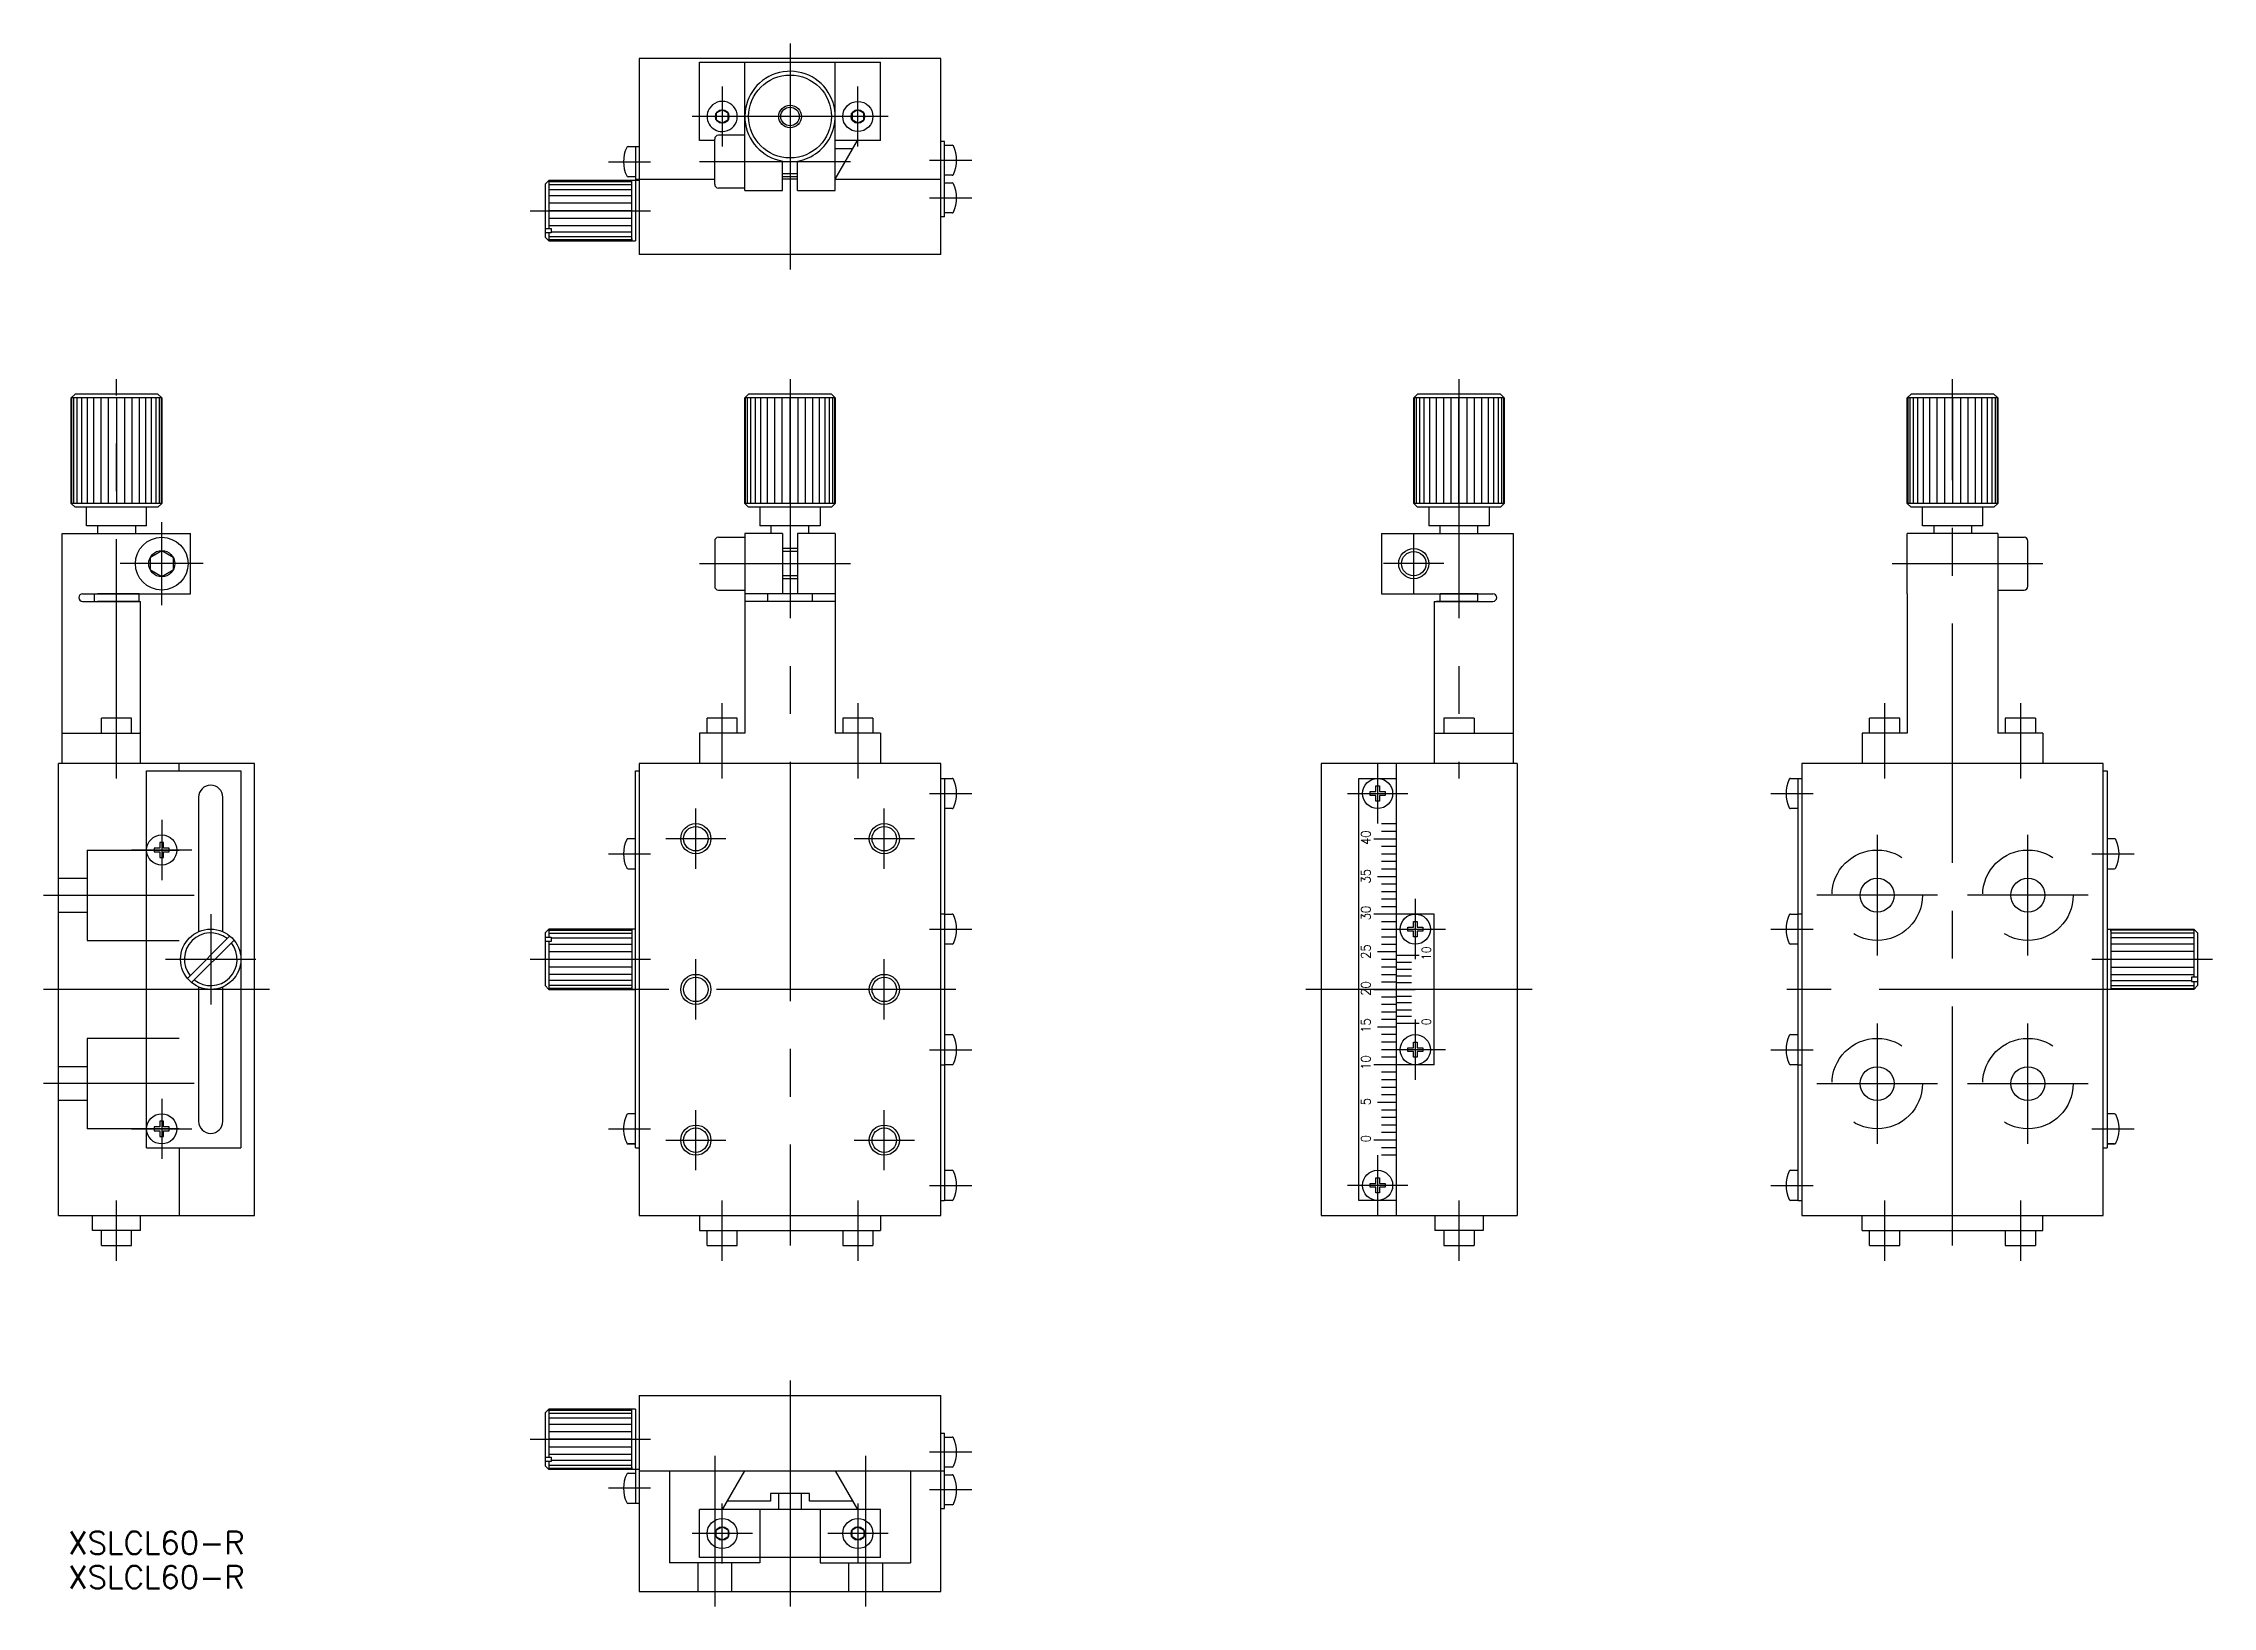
# Model space of a CAD drawing. Extents: x -99 to 189, y -82 to 126.
import ezdxf

# ---------------------------------------------------------------- set-up
doc = ezdxf.new("R2010")
doc.units = 0
doc.linetypes.add('CENTER', pattern=[50.8, 31.75, -6.35, 6.35, -6.35])
doc.linetypes.add('DASHED', pattern=[19.05, 12.7, -6.35])
doc.layers.get('0').update_dxf_attribs({"linetype": 'CONTINUOUS'})
doc.layers.add('CENTER', color=1, linetype='CENTER')
doc.styles.add('CONVERTER_1', font='txt.shx', dxfattribs={"width": 0.9})
doc.styles.get("Standard").update_dxf_attribs({"font": 'txt.shx', "height": 3, "bigfont": 'bigfont.shx'})

msp = doc.modelspace()

# ---------------------------------------------------------------- linework, layer by layer
at = {"color": 7, "linetype": 'CONTINUOUS'}
for p, q in [((-20, 123.54), (-20, 97.54)), ((20, 123.54), (-20, 123.54)), ((-12, 123.04), (12, 123.04)), ((-12, 112.64), (-12, 123.04)), ((-6, 113.34), (-6, 123.04)), ((6, 111.84), (6, 123.04)), ((12, 112.64), (12, 123.04)), ((20, 97.54), (20, 123.54)), ((-9, 116.74), (-9.78, 116.29)), ((-9.78, 116.29), (-9.78, 115.39)), ((-9.78, 115.39), (-9, 114.94)), ((-8.22, 116.29), (-9, 116.74)), ((-8.22, 115.39), (-9, 114.94)), ((-8.22, 115.39), (-8.22, 116.29)), ((9, 116.74), (8.22, 116.29)), ((8.22, 116.29), (8.22, 115.39)), ((9, 114.94), (8.22, 115.39)), ((9.78, 116.29), (9, 116.74)), ((9, 114.94), (9.78, 115.39)), ((9.78, 115.39), (9.78, 116.29)), ((-10, 112.64), (-12, 112.64)), ((-10, 111.84), (-10, 112.84)), ((-6, 113.34), (-9.5, 113.34)), ((-6, 111.84), (-6, 113.34)), ((6, 107.54), (8.94, 112.64)), ((8.94, 112.64), (6, 112.64)), ((12, 112.64), (8.94, 112.64)), ((20.5, 112.54), (20, 112.54)), ((20, 112.24), (20, 112.54)), ((20.5, 102.54), (20.5, 112.54)), ((-21.49, 111.84), (-20.5, 111.84)), ((-20.5, 111.84), (-20.5, 99.34)), ((-20.5, 111.84), (-20, 111.84)), ((-10, 107.54), (-10, 111.84)), ((-6, 106.34), (-6, 111.84)), ((-1, 107.54), (-1, 109.93)), ((1, 107.54), (1, 109.93)), ((6, 111.54), (6, 111.84)), ((6, 107.54), (6, 111.54)), ((8.31, 111.54), (6, 111.54)), ((8.31, 111.54), (8.48, 111.84)), ((20.5, 112.04), (21.49, 112.04)), ((-32.5, 106.84), (-32, 107.34)), ((-32.5, 106.84), (-32.5, 99.84)), ((-32, 107.34), (-32, 100.98)), ((-20, 107.34), (-32, 107.34)), ((-32, 107.21), (-21, 107.21)), ((-32, 106.81), (-21, 106.81)), ((-20.5, 107.84), (-21.49, 107.84)), ((-21, 99.34), (-21, 107.34)), ((-20.5, 107.54), (-10, 107.54)), ((-10, 106.84), (-10, 107.54)), ((-1, 108.22), (-1, 109.13)), ((-1, 107.84), (-1, 108.22)), ((1, 107.84), (-1, 107.84)), ((1, 107.54), (-1, 107.54)), ((-1, 106.04), (-1, 107.54)), ((1, 108.22), (1, 109.13)), ((1, 107.84), (1, 108.22)), ((1, 106.04), (1, 107.54)), ((6, 107.54), (20, 107.54)), ((6, 106.04), (6, 107.54)), ((21.49, 108.04), (20.5, 108.04)), ((20.5, 107.04), (21.49, 107.04)), ((-32, 106.17), (-21, 106.17)), ((-32, 105.34), (-21, 105.34)), ((-32, 104.38), (-21, 104.38)), ((-6, 106.34), (-9.5, 106.34)), ((-6, 106.04), (-6, 106.34)), ((-6, 106.04), (-1, 106.04)), ((1, 106.04), (6, 106.04)), ((-32.5, 100.98), (-31.7, 100.98)), ((-21, 103.34), (-32, 103.34)), ((-21, 102.31), (-32, 102.31)), ((-21, 101.34), (-32, 101.34)), ((-31.7, 100.98), (-31.7, 100.41)), ((20.5, 102.54), (20, 102.54)), ((21.49, 103.04), (20.5, 103.04)), ((-31.7, 100.41), (-32.5, 100.41)), ((-32, 99.34), (-32.5, 99.84)), ((-32, 100.41), (-32, 99.34)), ((-21, 99.88), (-32, 99.88)), ((-21, 99.48), (-32, 99.48)), ((-32, 99.34), (-20.5, 99.34)), ((-21, 100.51), (-31.7, 100.51)), ((-21, 99.59), (-21, 99.34)), ((0, 97.54), (-20, 97.54)), ((20, 97.54), (0, 97.54)), ((-94.86, 79), (-95.36, 78.5)), ((-95.36, 64.5), (-95.36, 78.5)), ((-83.36, 78.5), (-95.36, 78.5)), ((-95.27, 64.5), (-95.27, 78.5)), ((-95, 64.5), (-95, 78.5)), ((-83.86, 79), (-94.86, 79)), ((-94.56, 64.5), (-94.56, 78.5)), ((-93.96, 64.5), (-93.96, 78.5)), ((-93.22, 64.5), (-93.22, 78.5)), ((-92.36, 64.5), (-92.36, 78.5)), ((-91.38, 64.5), (-91.38, 78.5)), ((-90.4, 64.5), (-90.4, 78.5)), ((-89.36, 78.5), (-89.36, 64.5)), ((-88.32, 78.5), (-88.32, 64.5)), ((-87.34, 78.5), (-87.34, 64.5)), ((-86.36, 78.5), (-86.36, 64.5)), ((-85.5, 78.5), (-85.5, 64.5)), ((-84.76, 78.5), (-84.76, 64.5)), ((-84.16, 78.5), (-84.16, 64.5)), ((-83.86, 79), (-83.36, 78.5)), ((-83.72, 78.5), (-83.72, 64.5)), ((-83.45, 78.5), (-83.45, 64.5)), ((-83.36, 78.5), (-83.36, 64.5)), ((-83.36, 64.5), (-83.36, 78.5)), ((-6, 78.5), (-5.5, 79)), ((-6, 78.5), (-6, 68)), ((-6, 68), (-6, 78.5)), ((0, 78.5), (-6, 78.5)), ((-5.91, 64.5), (-5.91, 78.5)), ((-5.64, 64.5), (-5.64, 78.5)), ((-2, 79), (-5.5, 79)), ((-5.2, 64.5), (-5.2, 78.5)), ((-4.6, 64.5), (-4.6, 78.5)), ((-3.86, 64.5), (-3.86, 78.5)), ((-3, 64.5), (-3, 78.5)), ((-2.02, 64.5), (-2.02, 78.5)), ((-1.5, 79), (-2, 79)), ((1.5, 79), (-1.5, 79)), ((-1.04, 64.5), (-1.04, 78.5)), ((0, 64.5), (0, 78.5)), ((1.04, 78.5), (0, 78.5)), ((1.04, 78.5), (1.04, 64.5)), ((2.02, 78.5), (1.04, 78.5)), ((2, 79), (1.5, 79)), ((2.2, 79), (2, 79)), ((2.02, 78.5), (2.02, 64.5)), ((3, 78.5), (2.02, 78.5)), ((5.5, 79), (2.2, 79)), ((3, 78.5), (3, 64.5)), ((3.86, 78.5), (3, 78.5)), ((3.86, 78.5), (3.86, 64.5)), ((4.6, 78.5), (3.86, 78.5)), ((4.6, 78.5), (4.6, 64.5)), ((5.2, 78.5), (4.6, 78.5)), ((5.2, 78.5), (5.2, 64.5)), ((5.64, 78.5), (5.2, 78.5)), ((6, 78.5), (5.5, 79)), ((5.64, 78.5), (5.64, 64.5)), ((5.91, 78.5), (5.64, 78.5)), ((5.91, 78.5), (5.91, 64.5)), ((6, 78.5), (5.91, 78.5)), ((6, 78.5), (6, 68)), ((82.75, 78.5), (83.25, 79)), ((82.75, 64.5), (82.75, 78.5)), ((82.75, 78.5), (82.75, 64.5)), ((94.75, 78.5), (82.75, 78.5)), ((82.84, 64.5), (82.84, 78.5)), ((83.11, 64.5), (83.11, 78.5)), ((94.25, 79), (83.25, 79)), ((83.55, 64.5), (83.55, 78.5)), ((84.15, 64.5), (84.15, 78.5)), ((84.89, 64.5), (84.89, 78.5)), ((85.75, 64.5), (85.75, 78.5)), ((86.73, 64.5), (86.73, 78.5)), ((87.71, 64.5), (87.71, 78.5)), ((88.75, 64.5), (88.75, 78.5)), ((89.79, 78.5), (89.79, 64.5)), ((90.77, 78.5), (90.77, 64.5)), ((91.75, 78.5), (91.75, 64.5)), ((92.61, 78.5), (92.61, 64.5)), ((93.35, 78.5), (93.35, 64.5)), ((93.95, 78.5), (93.95, 64.5)), ((94.75, 78.5), (94.25, 79)), ((94.39, 78.5), (94.39, 64.5)), ((94.66, 78.5), (94.66, 64.5)), ((94.75, 78.5), (94.75, 64.5)), ((148.73, 79), (148.23, 78.5)), ((148.23, 64.5), (148.23, 78.5)), ((160.23, 78.5), (148.23, 78.5)), ((148.33, 64.5), (148.33, 78.5)), ((148.6, 64.5), (148.6, 78.5)), ((159.73, 79), (148.73, 79)), ((149.04, 64.5), (149.04, 78.5)), ((149.64, 64.5), (149.64, 78.5)), ((150.38, 64.5), (150.38, 78.5)), ((151.23, 64.5), (151.23, 78.5)), ((152.21, 64.5), (152.21, 78.5)), ((153.19, 64.5), (153.19, 78.5)), ((154.23, 78.5), (154.23, 64.5)), ((155.28, 78.5), (155.28, 64.5)), ((156.26, 78.5), (156.26, 64.5)), ((157.23, 78.5), (157.23, 64.5)), ((158.09, 78.5), (158.09, 64.5)), ((158.83, 78.5), (158.83, 64.5)), ((159.43, 78.5), (159.43, 64.5)), ((159.73, 79), (160.23, 78.5)), ((159.87, 78.5), (159.87, 64.5)), ((160.14, 78.5), (160.14, 64.5)), ((160.23, 78.5), (160.23, 64.5)), ((160.23, 64.5), (160.23, 78.5)), ((-6, 64.5), (-6, 68)), ((-6, 68), (-6, 64.5)), ((6, 68), (6, 64.5)), ((-83.36, 64.5), (-95.36, 64.5)), ((-95.36, 64.5), (-94.86, 64)), ((-83.86, 64), (-94.86, 64)), ((-93.36, 61.5), (-93.36, 64)), ((-85.36, 61.5), (-85.36, 64)), ((-85.36, 61.5), (-85.36, 64)), ((-83.86, 64), (-83.36, 64.5)), ((0, 64.5), (-6, 64.5)), ((-6, 64.5), (-5.5, 64)), ((5.5, 64), (-5.5, 64)), ((4, 64), (-4, 64)), ((-4, 64), (-4, 61.5)), ((-4, 64), (-4, 61.5)), ((1.04, 64.5), (0, 64.5)), ((2.02, 64.5), (1.04, 64.5)), ((3, 64.5), (2.02, 64.5)), ((3.86, 64.5), (3, 64.5)), ((4.6, 64.5), (3.86, 64.5)), ((4, 64), (4, 61.5)), ((5.2, 64.5), (4.6, 64.5)), ((5.64, 64.5), (5.2, 64.5)), ((5.5, 64), (6, 64.5)), ((5.91, 64.5), (5.64, 64.5)), ((6, 64.5), (5.91, 64.5)), ((94.75, 64.5), (82.75, 64.5)), ((82.75, 64.5), (83.25, 64)), ((94.25, 64), (83.25, 64)), ((84.75, 64), (84.75, 61.5)), ((84.75, 64), (84.75, 61.5)), ((92.75, 64), (92.75, 61.5)), ((94.25, 64), (94.75, 64.5)), ((160.23, 64.5), (148.23, 64.5)), ((148.23, 64.5), (148.73, 64)), ((159.73, 64), (148.73, 64)), ((150.23, 61.5), (150.23, 64)), ((158.23, 61.5), (158.23, 64)), ((158.23, 61.5), (158.23, 64)), ((159.73, 64), (160.23, 64.5)), ((-96.56, 34), (-96.56, 60.5)), ((-96.56, 60.5), (-94.36, 60.5)), ((-94.36, 60.5), (-83.36, 60.5)), ((-85.36, 61.5), (-93.36, 61.5)), ((-91.86, 61.5), (-93.36, 61.5)), ((-91.86, 61.5), (-91.86, 60.5)), ((-86.86, 61.5), (-86.86, 60.5)), ((-83.36, 60.5), (-79.56, 60.5)), ((-79.56, 52.5), (-79.56, 60.5)), ((-6, 60.5), (-6, 52.5)), ((-1, 60.5), (-6, 60.5)), ((4, 61.5), (-4, 61.5)), ((-2.5, 61.5), (-4, 61.5)), ((2.5, 61.5), (-2.5, 61.5)), ((-2.5, 60.5), (-2.5, 61.5)), ((-1, 60.5), (-1, 58.5)), ((6, 60.5), (1, 60.5)), ((1, 60.5), (1, 58.5)), ((2.5, 60.5), (2.5, 61.5)), ((4, 61.5), (2.5, 61.5)), ((6, 60.5), (6, 60)), ((78.45, 60.5), (86.25, 60.5)), ((78.45, 60.5), (78.45, 52.5)), ((86.25, 61.5), (84.75, 61.5)), ((92.75, 61.5), (86.25, 61.5)), ((86.25, 60.5), (86.25, 61.5)), ((86.25, 60.5), (91.25, 60.5)), ((92.75, 61.5), (91.25, 61.5)), ((91.25, 60.5), (91.25, 61.5)), ((91.25, 60.5), (93.75, 60.5)), ((93.75, 60.5), (95.95, 60.5)), ((95.95, 60.5), (95.95, 34)), ((160.23, 60.5), (148.23, 60.5)), ((148.23, 60), (148.23, 60.5)), ((148.23, 60), (148.23, 60.5)), ((151.73, 61.5), (150.23, 61.5)), ((156.73, 61.5), (151.73, 61.5)), ((151.73, 61.5), (151.73, 60.5)), ((156.73, 61.5), (156.73, 60.5)), ((158.23, 61.5), (156.73, 61.5)), ((160.23, 60.5), (160.23, 34)), ((-84.86, 57.37), (-83.36, 58.23)), ((-83.36, 58.23), (-81.86, 57.37)), ((-10, 59.5), (-10, 53.5)), ((-9.5, 60), (-6, 60)), ((1, 58.5), (-1, 58.5)), ((-1, 58.5), (-1, 58.12)), ((-1, 58.12), (-1, 54.88)), ((1, 58.5), (1, 58.12)), ((1, 58.12), (1, 54.88)), ((6, 60), (6, 53)), ((148.23, 53), (148.23, 60)), ((160.23, 60), (163.73, 60)), ((164.23, 53.5), (164.23, 59.5)), ((-84.86, 55.63), (-84.86, 57.37)), ((-83.36, 54.77), (-84.86, 55.63)), ((-81.86, 55.63), (-83.36, 54.77)), ((-81.86, 57.37), (-81.86, 55.63)), ((-1, 54.88), (-1, 54.5)), ((1, 54.88), (1, 54.5)), ((-93.86, 52.5), (-83.36, 52.5)), ((-92.34, 52.5), (-92.34, 51.5)), ((-90.36, 52.5), (-91.86, 52.5)), ((-88.36, 52.5), (-90.36, 52.5)), ((-86.86, 52.5), (-88.36, 52.5)), ((-86.36, 52.5), (-86.86, 52.5)), ((-86.36, 51.5), (-86.36, 52.5)), ((-83.36, 52.5), (-79.56, 52.5)), ((-9.5, 53), (-6, 53)), ((-6, 52.5), (-6, 34)), ((-1, 52.5), (-6, 52.5)), ((-2.98, 52.5), (-2.98, 51.5)), ((1, 54.5), (-1, 54.5)), ((-1, 54.5), (-1, 52.5)), ((3, 52.5), (-1, 52.5)), ((1, 54.5), (1, 52.5)), ((6, 52.5), (3, 52.5)), ((3, 51.5), (3, 52.5)), ((6, 53), (6, 52.5)), ((6, 52.5), (6, 34)), ((78.45, 52.5), (86.25, 52.5)), ((87.75, 52.5), (86.25, 52.5)), ((86.25, 52.5), (91.25, 52.5)), ((86.25, 51.5), (86.25, 52.5)), ((89.75, 52.5), (87.75, 52.5)), ((91.25, 52.5), (89.75, 52.5)), ((91.25, 52.5), (93.25, 52.5)), ((91.25, 51.5), (91.25, 52.5)), ((148.23, 52.5), (148.23, 53)), ((148.23, 52.5), (148.23, 53)), ((148.23, 52.5), (148.23, 34)), ((160.23, 53), (163.73, 53)), ((-93.86, 51.5), (-86.16, 51.5)), ((-86.86, 51.5), (-91.86, 51.5)), ((-86.36, 51.5), (-86.86, 51.5)), ((-86.16, 30), (-86.16, 51.5)), ((-2.5, 51.5), (-6, 51.5)), ((2.5, 51.5), (-2.5, 51.5)), ((3, 51.5), (2.5, 51.5)), ((6, 51.5), (3, 51.5)), ((85.45, 51.5), (85.45, 34)), ((85.45, 51.5), (91.25, 51.5)), ((85.55, 51.5), (85.65, 51.5)), ((85.65, 51.5), (86.25, 51.5)), ((86.25, 51.5), (85.75, 51.5)), ((91.25, 51.5), (86.25, 51.5)), ((91.25, 51.5), (91.85, 51.5)), ((91.85, 51.5), (93.25, 51.5)), ((-87.36, 36), (-91.36, 36)), ((-91.36, 34), (-91.36, 36)), ((-87.36, 34), (-87.36, 36)), ((-7, 36), (-11, 36)), ((-11, 34), (-11, 36)), ((-7, 34), (-7, 36)), ((11, 36), (7, 36)), ((7, 36), (7, 34)), ((11, 36), (11, 34)), ((90.75, 36), (86.75, 36)), ((86.75, 36), (86.75, 34)), ((90.75, 36), (90.75, 34)), ((147.23, 36), (143.23, 36)), ((143.23, 34), (143.23, 36)), ((147.23, 34), (147.23, 36)), ((161.23, 36), (161.23, 34)), ((165.23, 36), (161.23, 36)), ((165.23, 36), (165.23, 34)), ((-96.56, 34), (-86.16, 34)), ((-96.56, 30), (-96.56, 34)), ((-7, 34), (-12, 34)), ((-12, 34), (-12, 30)), ((-11, 34), (-12, 34)), ((-6, 34), (-7, 34)), ((12, 34), (6, 34)), ((12, 34), (12, 30)), ((85.45, 34), (95.95, 34)), ((85.45, 34), (85.45, 30)), ((95.95, 34), (95.95, 30)), ((142.23, 34), (142.23, 30)), ((147.23, 34), (142.23, 34)), ((143.23, 34), (142.23, 34)), ((148.23, 34), (147.23, 34)), ((166.23, 34), (160.23, 34)), ((166.23, 34), (166.23, 30)), ((-97.06, 20), (-97.06, 30)), ((-96.56, 30), (-97.06, 30)), ((-94.36, 30), (-96.56, 30)), ((-71.06, 30), (-94.36, 30)), ((-85.36, -21), (-85.36, 29)), ((-85.36, 29), (-72.86, 29)), ((-81.06, 29), (-81.06, 30)), ((-72.86, 29), (-72.86, -21)), ((-71.06, -30), (-71.06, 30)), ((-20.5, 20.5), (-20.5, 29)), ((-20.5, 29), (-20, 29)), ((-20, 30), (-20, -30)), ((-6, 30), (-20, 30)), ((6, 30), (-6, 30)), ((20, 30), (6, 30)), ((20, 10), (20, 30)), ((70.45, 30), (70.45, -30)), ((96.45, 30), (70.45, 30)), ((80.45, -30), (80.45, 30)), ((96.45, 30), (96.45, 20)), ((174.23, 30), (134.23, 30)), ((134.23, 30), (134.23, -30)), ((174.23, -30), (174.23, 30)), ((174.23, 29), (174.73, 29)), ((174.73, 29), (174.73, 20.5)), ((20, 28), (20.5, 28)), ((20.5, 28), (20.5, 20)), ((20.5, 28), (21.49, 28)), ((75.45, 0), (75.45, 28)), ((75.45, 28), (80.45, 28)), ((76.95, 25.75), (76.95, 26.25)), ((76.95, 26.25), (77.7, 26.25)), ((77.7, 27), (78.2, 27)), ((77.7, 26.25), (77.7, 27)), ((78.2, 27), (78.2, 26.25)), ((78.2, 26.25), (78.95, 26.25)), ((78.95, 26.25), (78.95, 25.75)), ((132.74, 28), (133.73, 28)), ((133.73, -28), (133.73, 28)), ((133.73, 28), (134.23, 28)), ((-78.46, 25.5), (-78.46, 7.67)), ((-75.26, 7.67), (-75.26, 25.5)), ((21.49, 24), (20.5, 24)), ((77.7, 25.75), (76.95, 25.75)), ((77.7, 25), (77.7, 25.75)), ((78.2, 25), (77.7, 25)), ((78.2, 25.75), (78.2, 25)), ((78.95, 25.75), (78.2, 25.75)), ((133.73, 24), (132.74, 24)), ((-20.5, 20), (-20.5, 20.5)), ((78.45, 22), (80.45, 22)), ((78.45, 21), (80.45, 21)), ((174.73, 20.5), (174.73, 20)), ((-97.06, -20), (-97.06, 20)), ((-84.36, 18.75), (-84.36, 18.25)), ((-83.61, 18.75), (-84.36, 18.75)), ((-84.36, 18.25), (-83.61, 18.25)), ((-83.11, 19.5), (-83.61, 19.5)), ((-83.61, 19.5), (-83.61, 18.75)), ((-83.61, 18.25), (-83.61, 17.5)), ((-83.61, 17.5), (-83.11, 17.5)), ((-83.11, 18.75), (-83.11, 19.5)), ((-82.36, 18.75), (-83.11, 18.75)), ((-83.11, 18.25), (-82.36, 18.25)), ((-83.11, 17.5), (-83.11, 18.25)), ((-82.36, 18.25), (-82.36, 18.75)), ((-20.5, 20), (-21.49, 20)), ((-20.5, 0), (-20.5, 20)), ((20.5, 20), (20.5, 10)), ((77.45, 20), (80.45, 20)), ((78.45, 19), (80.45, 19)), ((78.45, 18), (80.45, 18)), ((96.45, 20), (96.45, -20)), ((174.73, 20), (174.73, 0)), ((175.72, 20), (174.73, 20)), ((-21.49, 16), (-20.5, 16)), ((77.95, 15), (80.45, 15)), ((78.45, 17), (80.45, 17)), ((78.45, 16), (80.45, 16)), ((174.73, 16), (175.72, 16)), ((78.45, 14), (80.45, 14)), ((78.45, 13), (80.45, 13)), ((78.45, 12), (80.45, 12)), ((20, -30), (20, 10)), ((20.5, 10), (20, 10)), ((20.5, 10), (20.5, -20)), ((20.5, 10), (21.49, 10)), ((85.45, 10), (77.45, 10)), ((78.45, 11), (80.45, 11)), ((78.45, 9), (80.45, 9)), ((82.7, 9), (83.2, 9)), ((82.7, 8.25), (82.7, 9)), ((83.2, 9), (83.2, 8.25)), ((85.45, -10), (85.45, 10)), ((132.74, 10), (133.73, 10)), ((134.23, 10), (133.73, 10)), ((-74.33, 7.1), (-79.96, 1.47)), ((-73.76, 6.53), (-79.39, 0.9)), ((-32.5, 7.5), (-32, 8)), ((-32.5, 7.5), (-32.5, 0.5)), ((-32.5, 6.93), (-31.7, 6.93)), ((-31.7, 6.36), (-32.5, 6.36)), ((-23, 8), (-32, 8)), ((-32, 8), (-32, 6.93)), ((-32, 7.86), (-21, 7.86)), ((-32, 7.46), (-21, 7.46)), ((-32, 6.36), (-32, 0)), ((-32, 6), (-21, 6)), ((-31.7, 6.93), (-31.7, 6.36)), ((-31.7, 6.83), (-21, 6.83)), ((-20.5, 8), (-23, 8)), ((-21, 8), (-21, 0)), ((21.49, 6), (20.5, 6)), ((78.45, 8), (80.45, 8)), ((78.45, 7), (80.45, 7)), ((78.45, 6), (80.45, 6)), ((81.95, 7.75), (81.95, 8.25)), ((81.95, 8.25), (82.7, 8.25)), ((82.7, 7.75), (81.95, 7.75)), ((82.7, 7), (82.7, 7.75)), ((83.2, 7), (82.7, 7)), ((83.2, 8.25), (83.95, 8.25)), ((83.2, 7.75), (83.2, 7)), ((83.95, 7.75), (83.2, 7.75)), ((83.95, 8.25), (83.95, 7.75)), ((133.73, 6), (132.74, 6)), ((174.73, 8), (175.23, 8)), ((175.23, 8), (186.23, 8)), ((175.23, 8), (175.23, 0)), ((175.23, 7.75), (175.23, 8)), ((186.23, 7.86), (175.23, 7.86)), ((186.23, 7.46), (175.23, 7.46)), ((186.23, 6.83), (175.23, 6.83)), ((186.23, 6), (175.23, 6)), ((186.23, 8), (186.23, 1.64)), ((186.73, 7.5), (186.23, 8)), ((186.73, 7.5), (186.73, 0.5)), ((-32, 5.04), (-21, 5.04)), ((-32, 4), (-21, 4)), ((-21, 2.96), (-32, 2.96)), ((80.45, 5), (77.95, 5)), ((78.45, 4), (80.45, 4)), ((78.45, 3), (80.45, 3)), ((83.45, 4.5), (80.45, 4.5)), ((80.45, 3.6), (82.45, 3.6)), ((186.23, 5.04), (175.23, 5.04)), ((175.23, 4), (186.23, 4)), ((175.23, 2.96), (186.23, 2.96)), ((-78.46, 0.33), (-78.46, -17.5)), ((-75.26, -17.5), (-75.26, 0.33)), ((-32, 0), (-32.5, 0.5)), ((-21, 2), (-32, 2)), ((-21, 1.17), (-32, 1.17)), ((-21, 0.54), (-32, 0.54)), ((-21, 0.14), (-32, 0.14)), ((-32, 0), (-21, 0)), ((-21, 0), (-21, 0.25)), ((-21, 0), (-20.5, 0)), ((-20.5, -21), (-20.5, 0)), ((75.45, -28), (75.45, 0)), ((77.45, 0), (82.95, 0)), ((78.45, 2), (80.45, 2)), ((78.45, 1), (80.45, 1)), ((80.45, 2.7), (82.45, 2.7)), ((80.45, 1.8), (82.45, 1.8)), ((80.45, 0.9), (82.45, 0.9)), ((174.73, 0), (174.73, -21)), ((177.23, 0), (174.73, 0)), ((175.23, 2), (186.23, 2)), ((175.23, 1.17), (185.93, 1.17)), ((175.23, 0.54), (186.23, 0.54)), ((175.23, 0.14), (186.23, 0.14)), ((186.23, 0), (177.23, 0)), ((186.73, 1.64), (185.93, 1.64)), ((185.93, 1.64), (185.93, 1.07)), ((185.93, 1.07), (186.73, 1.07)), ((186.23, 1.07), (186.23, 0)), ((186.23, 0), (186.73, 0.5)), ((78.45, -1), (80.45, -1)), ((80.45, -2), (78.45, -2)), ((80.45, -0.9), (82.45, -0.9)), ((82.45, -1.8), (80.45, -1.8)), ((80.45, -2.7), (82.45, -2.7)), ((80.45, -5), (77.95, -5)), ((80.45, -3), (78.45, -3)), ((80.45, -4), (78.45, -4)), ((82.45, -3.6), (80.45, -3.6)), ((83.45, -4.5), (80.45, -4.5)), ((20.5, -6), (21.49, -6)), ((80.45, -6), (78.45, -6)), ((80.45, -7), (78.45, -7)), ((80.45, -8), (78.45, -8)), ((81.95, -8.25), (81.95, -7.75)), ((81.95, -7.75), (82.7, -7.75)), ((82.7, -8.25), (81.95, -8.25)), ((82.7, -7), (83.2, -7)), ((82.7, -7.75), (82.7, -7)), ((82.7, -9), (82.7, -8.25)), ((83.2, -7), (83.2, -7.75)), ((83.2, -7.75), (83.95, -7.75)), ((83.2, -8.25), (83.2, -9)), ((83.95, -8.25), (83.2, -8.25)), ((83.95, -7.75), (83.95, -8.25)), ((132.74, -6), (133.73, -6)), ((20, -10), (20.5, -10)), ((21.49, -10), (20.5, -10)), ((85.45, -10), (77.45, -10)), ((80.45, -9), (78.45, -9)), ((80.45, -11), (78.45, -11)), ((83.2, -9), (82.7, -9)), ((133.73, -10), (132.74, -10)), ((133.73, -10), (134.23, -10)), ((80.45, -12), (78.45, -12)), ((80.45, -13), (78.45, -13)), ((80.45, -14), (78.45, -14)), ((-20.5, -16.5), (-21.49, -16.5)), ((80.45, -15), (77.95, -15)), ((80.45, -16), (78.45, -16)), ((80.45, -17), (78.45, -17)), ((175.72, -16.5), (174.73, -16.5)), ((-97.06, -30), (-97.06, -20)), ((-83.61, -18.25), (-84.36, -18.25)), ((-84.36, -18.25), (-84.36, -18.75)), ((-84.36, -18.75), (-83.61, -18.75)), ((-83.11, -17.5), (-83.61, -17.5)), ((-83.61, -17.5), (-83.61, -18.25)), ((-83.61, -18.75), (-83.61, -19.5)), ((-83.61, -19.5), (-83.11, -19.5)), ((-83.11, -18.25), (-83.11, -17.5)), ((-82.36, -18.25), (-83.11, -18.25)), ((-83.11, -19.5), (-83.11, -18.75)), ((-83.11, -18.75), (-82.36, -18.75)), ((-82.36, -18.75), (-82.36, -18.25)), ((20.5, -20), (20.5, -28)), ((80.45, -20), (77.45, -20)), ((80.45, -18), (78.45, -18)), ((80.45, -19), (78.45, -19)), ((96.45, -20), (96.45, -30)), ((-85.36, -21), (-72.86, -21)), ((-81.06, -21), (-81.06, -30)), ((-20.5, -20.5), (-21.49, -20.5)), ((-21.49, -20.5), (-20.5, -20.5)), ((-20.5, -21), (-20, -21)), ((80.45, -21), (78.45, -21)), ((80.45, -22), (78.45, -22)), ((174.23, -21), (174.73, -21)), ((175.72, -20.5), (174.73, -20.5)), ((174.73, -20.5), (175.72, -20.5)), ((20.5, -24), (21.49, -24)), ((76.95, -25.75), (77.7, -25.75)), ((76.95, -26.25), (76.95, -25.75)), ((77.7, -25.75), (77.7, -25)), ((77.7, -25), (78.2, -25)), ((78.2, -25), (78.2, -25.75)), ((78.2, -25.75), (78.95, -25.75)), ((78.95, -25.75), (78.95, -26.25)), ((132.74, -24), (133.73, -24)), ((20, -28), (20.5, -28)), ((21.49, -28), (20.5, -28)), ((80.45, -28), (75.45, -28)), ((77.7, -26.25), (76.95, -26.25)), ((77.7, -27), (77.7, -26.25)), ((78.2, -27), (77.7, -27)), ((78.95, -26.25), (78.2, -26.25)), ((78.2, -26.25), (78.2, -27)), ((133.73, -28), (132.74, -28)), ((133.73, -28), (134.23, -28)), ((-97.06, -30), (-71.06, -30)), ((-97.06, -30), (-93.76, -30)), ((-92.56, -32), (-92.56, -30)), ((-86.16, -32), (-86.16, -30)), ((-20, -30), (20, -30)), ((-12, -30), (-12, -32)), ((12, -30), (12, -32)), ((70.45, -30), (96.45, -30)), ((85.55, -30), (85.55, -32)), ((91.95, -30), (91.95, -32)), ((134.23, -30), (174.23, -30)), ((142.23, -32), (142.23, -30)), ((166.23, -32), (166.23, -30)), ((-86.16, -32), (-92.56, -32)), ((-91.36, -34), (-91.36, -32)), ((-91.36, -34), (-87.36, -34)), ((-87.36, -34), (-87.36, -32)), ((-12, -32), (12, -32)), ((-12, -32), (-11, -32)), ((-11, -34), (-11, -32)), ((-11, -34), (-7, -34)), ((-7, -34), (-7, -32)), ((7, -32), (7, -34)), ((7, -34), (11, -34)), ((11, -32), (11, -34)), ((91.95, -32), (85.55, -32)), ((86.75, -32), (86.75, -34)), ((86.75, -34), (90.75, -34)), ((90.75, -32), (90.75, -34)), ((142.23, -32), (166.23, -32)), ((143.23, -34), (143.23, -32)), ((143.23, -34), (147.23, -34)), ((147.23, -34), (147.23, -32)), ((161.23, -32), (161.23, -34)), ((161.23, -34), (165.23, -34)), ((165.23, -32), (165.23, -34)), ((-20, -53.9), (20, -53.9)), ((-20, -53.9), (-20, -79.9)), ((20, -79.9), (20, -53.9)), ((-32.5, -56.2), (-32, -55.7)), ((-32.5, -56.2), (-32.5, -63.2)), ((-20.5, -55.7), (-32, -55.7)), ((-32, -55.7), (-32, -62.06)), ((-32, -55.84), (-21, -55.84)), ((-32, -56.24), (-21, -56.24)), ((-32, -56.87), (-21, -56.87)), ((-21, -63.7), (-21, -55.7)), ((-20.5, -55.7), (-20.5, -68.2)), ((-32, -57.7), (-21, -57.7)), ((-32, -58.67), (-21, -58.67)), ((-21, -59.7), (-32, -59.7)), ((20, -58.9), (20.5, -58.9)), ((20.5, -68.9), (20.5, -58.9)), ((20.5, -59.4), (21.49, -59.4)), ((-32.5, -62.06), (-31.7, -62.06)), ((-31.7, -62.63), (-32.5, -62.63)), ((-32, -63.7), (-32.5, -63.2)), ((-21, -60.74), (-32, -60.74)), ((-21, -61.7), (-32, -61.7)), ((-32, -62.63), (-32, -63.7)), ((-21, -63.17), (-32, -63.17)), ((-31.7, -62.06), (-31.7, -62.63)), ((-21, -62.53), (-31.7, -62.53)), ((-21, -63.57), (-32, -63.57)), ((-20, -63.7), (-32, -63.7)), ((-21.49, -64.2), (-20.5, -64.2)), ((-21, -63.45), (-21, -63.7)), ((-20, -63.9), (20.5, -63.9)), ((-8.94, -69), (-6, -63.9)), ((6, -63.9), (8.94, -69)), ((21.49, -63.4), (20.5, -63.4)), ((20.5, -64.4), (21.49, -64.4)), ((-20.5, -68.2), (-21.49, -68.2)), ((-20, -68.2), (-20.5, -68.2)), ((-12, -75.4), (-12, -69)), ((-8.94, -69), (-12, -69)), ((-1.5, -69), (-8.94, -69)), ((-2.6, -67.9), (-8.31, -67.9)), ((2.6, -66.9), (-2.6, -66.9)), ((-2.6, -66.9), (-2.6, -67.9)), ((-1.5, -69), (-1.5, -66.9)), ((1.5, -69), (-1.5, -69)), ((1.5, -69), (1.5, -66.9)), ((8.94, -69), (1.5, -69)), ((2.6, -67.9), (2.6, -66.9)), ((8.31, -67.9), (2.6, -67.9)), ((12, -69), (8.94, -69)), ((12, -75.4), (12, -69)), ((20, -68.9), (20, -68.6)), ((20, -68.9), (20.5, -68.9)), ((21.49, -68.4), (20.5, -68.4)), ((-9.78, -71.75), (-9, -71.3)), ((-9.78, -72.65), (-9.78, -71.75)), ((-8.22, -71.75), (-9, -71.3)), ((-8.22, -71.75), (-8.22, -72.65)), ((9, -71.3), (8.22, -71.75)), ((8.22, -72.65), (8.22, -71.75)), ((9, -71.3), (9.78, -71.75)), ((9.78, -71.75), (9.78, -72.65)), ((-9, -73.1), (-9.78, -72.65)), ((-8.22, -72.65), (-9, -73.1)), ((9, -73.1), (8.22, -72.65)), ((9.78, -72.65), (9, -73.1)), ((12, -75.4), (-12, -75.4)), ((-20, -79.9), (20, -79.9))]:
    msp.add_line(p, q, dxfattribs=at)
at = {"color": 3, "linetype": 'CONTINUOUS'}
for p, q in [((1, 108.22), (-1, 108.22)), ((1, 58.12), (-1, 58.12)), ((1, 54.88), (-1, 54.88))]:
    msp.add_line(p, q, dxfattribs=at)
at = {"color": 3, "linetype": 'DASHED'}
for p, q in [((-93.26, 18.5), (-93.26, 6.5)), ((-93.26, 18.5), (-81.06, 18.5)), ((-97.06, 14.75), (-93.26, 14.75)), ((-97.06, 10.25), (-93.26, 10.25)), ((-93.26, 6.5), (-81.06, 6.5)), ((-81.06, -6.5), (-93.26, -6.5)), ((-93.26, -6.5), (-93.26, -18.5)), ((-93.26, -10.25), (-97.06, -10.25)), ((-93.26, -14.75), (-97.06, -14.75)), ((-81.06, -18.5), (-93.26, -18.5)), ((-16, -63.9), (-16, -76.1)), ((16, -63.9), (16, -76.1)), ((-4, -69), (-4, -76.1)), ((4, -69), (4, -76.1)), ((-4, -76.1), (-16, -76.1)), ((-12.25, -76.1), (-12.25, -79.9)), ((-7.75, -76.1), (-7.75, -79.9)), ((4, -76.1), (16, -76.1)), ((7.75, -76.1), (7.75, -79.9)), ((12.25, -76.1), (12.25, -79.9))]:
    msp.add_line(p, q, dxfattribs=at)
at = {"color": 7, "linetype": 'CONTINUOUS'}
for centre, radius in [((0, 115.84), 5.5), ((-9, 115.84), 0.9), ((0, 115.84), 1.23), ((9, 115.84), 2), ((9, 115.84), 0.9), ((-83.36, 56.5), 3.5), ((-83.36, 56.5), 1.73), ((82.75, 56.5), 1.62), ((77.95, 26), 2), ((-83.36, 18.5), 2), ((-12.5, 20), 1.62), ((12.5, 20), 1.62), ((144.23, 12.5), 2.25), ((164.23, 12.5), 2.25), ((82.95, 8), 2), ((-76.86, 4), 4), ((-12.5, 0), 1.62), ((12.5, 0), 1.62), ((82.95, -8), 2), ((144.23, -12.5), 2.25), ((164.23, -12.5), 2.25), ((-83.36, -18.5), 2), ((-12.5, -20), 1.62), ((12.5, -20), 1.62), ((77.95, -26), 2), ((-9, -72.2), 2), ((-9, -72.2), 0.9), ((9, -72.2), 2), ((9, -72.2), 0.9)]:
    msp.add_circle(centre, radius, dxfattribs=at)
at = {"color": 3, "linetype": 'CONTINUOUS'}
for centre, radius in [((0, 115.84), 1.5), ((82.75, 56.5), 2), ((-12.5, 20), 2), ((12.5, 20), 2), ((-12.5, 0), 2), ((12.5, 0), 2), ((-12.5, -20), 2), ((12.5, -20), 2)]:
    msp.add_circle(centre, radius, dxfattribs=at)
at = {"color": 3, "linetype": 'DASHED'}
for centre in [(144.23, 12.5), (164.23, 12.5), (144.23, -12.5), (164.23, -12.5)]:
    msp.add_circle(centre, 6, dxfattribs=at)
at = {"color": 7, "linetype": 'CONTINUOUS'}
for centre, radius, start, end in [((0, 115.84), 6, 32.231, 260.4059), ((0, 115.84), 6, 279.5941, 32.231), ((-9, 115.84), 2, 150, 270), ((-9, 115.84), 2, 270, 150), ((-9.5, 112.84), 0.5, 90, 180), ((-17.75, 109.84), 4.35, 154.3284, 205.6716), ((-21.49, 111.64), 0.2, 90, 154.3284), ((0, 115.84), 6, 260.4059, 279.5941), ((21.49, 111.84), 0.2, 25.6716, 90), ((17.75, 110.04), 4.35, 334.3284, 25.6716), ((-21.49, 108.04), 0.2, 205.6716, 270), ((-9.5, 106.84), 0.5, 180, 270), ((21.49, 108.24), 0.2, 270, 334.3284), ((21.49, 106.84), 0.2, 25.6716, 90), ((17.75, 105.04), 4.35, 334.3284, 25.6716), ((21.49, 103.24), 0.2, 270, 334.3284), ((-9.5, 59.5), 0.5, 90, 180), ((163.73, 59.5), 0.5, 0, 90), ((-93.86, 52), 0.5, 90, 180), ((-93.86, 52), 0.5, 180, 270), ((-9.5, 53.5), 0.5, 180, 270), ((93.25, 52), 0.5, 0, 90), ((93.25, 52), 0.5, 270, 0), ((163.73, 53.5), 0.5, 270, 0), ((-76.86, 25.5), 1.6, 0, 180), ((21.49, 27.8), 0.2, 25.6716, 90), ((17.75, 26), 4.35, 334.3284, 25.6716), ((136.49, 26), 4.35, 154.3284, 205.6716), ((132.74, 27.8), 0.2, 90, 154.3284), ((21.49, 24.2), 0.2, 270, 334.3284), ((132.74, 24.2), 0.2, 205.6716, 270), ((-17.75, 18), 4.35, 154.3284, 205.6716), ((-21.49, 19.8), 0.2, 90, 154.3284), ((175.72, 19.8), 0.2, 25.6716, 90), ((171.98, 18), 4.35, 334.3284, 25.6716), ((-21.49, 16.2), 0.2, 205.6716, 270), ((175.72, 16.2), 0.2, 270, 334.3284), ((21.49, 9.8), 0.2, 25.6716, 90), ((17.75, 8), 4.35, 334.3284, 25.6716), ((136.49, 8), 4.35, 154.3284, 205.6716), ((132.74, 9.8), 0.2, 90, 154.3284), ((-76.86, 4), 3.5, 51.5624, 218.4376), ((-76.86, 4), 3.5, 231.5624, 38.4376), ((21.49, 6.2), 0.2, 270, 334.3284), ((132.74, 6.2), 0.2, 205.6716, 270), ((21.49, -6.2), 0.2, 25.6716, 90), ((17.75, -8), 4.35, 334.3284, 25.6716), ((136.49, -8), 4.35, 154.3284, 205.6716), ((132.74, -6.2), 0.2, 90, 154.3284), ((21.49, -9.8), 0.2, 270, 334.3284), ((132.74, -9.8), 0.2, 205.6716, 270), ((-17.75, -18.5), 4.35, 154.3284, 200.1471), ((-21.49, -16.7), 0.2, 90, 154.3284), ((175.72, -16.7), 0.2, 25.6716, 90), ((171.98, -18.5), 4.35, 339.8529, 25.6716), ((-76.86, -17.5), 1.6, 180, 0), ((-17.75, -18.5), 4.35, 200.1471, 205.6716), ((171.98, -18.5), 4.35, 334.3284, 339.8529), ((-21.49, -20.3), 0.2, 205.6716, 270), ((175.72, -20.3), 0.2, 270, 334.3284), ((21.49, -24.2), 0.2, 25.6716, 90), ((17.75, -26), 4.35, 334.3284, 25.6716), ((136.49, -26), 4.35, 154.3284, 205.6716), ((132.74, -24.2), 0.2, 90, 154.3284), ((21.49, -27.8), 0.2, 270, 334.3284), ((132.74, -27.8), 0.2, 205.6716, 270), ((21.49, -59.6), 0.2, 25.6716, 90), ((17.75, -61.4), 4.35, 334.3284, 25.6716), ((21.49, -63.2), 0.2, 270, 334.3284), ((-17.75, -66.2), 4.35, 154.3284, 205.6716), ((-21.49, -64.4), 0.2, 90, 154.3284), ((21.49, -64.6), 0.2, 25.6716, 90), ((17.75, -66.4), 4.35, 334.3284, 25.6716), ((-21.49, -68), 0.2, 205.6716, 270), ((21.49, -68.2), 0.2, 270, 334.3284)]:
    msp.add_arc(centre, radius, start, end, dxfattribs=at)
at = {"layer": 'CENTER', "color": 1, "linetype": 'CENTER'}
for p, q in [((0, 125.54), (0, 95.54)), ((-9, 119.84), (-9, 111.84)), ((9, 111.84), (9, 119.84)), ((13, 115.84), (-13, 115.84)), ((-24.1, 109.84), (-18.5, 109.84)), ((8, 109.84), (-12, 109.84)), ((18.5, 110.04), (24.1, 110.04)), ((18.5, 105.04), (24.1, 105.04)), ((-34.5, 103.34), (-18.5, 103.34)), ((-89.36, 28), (-89.36, 81)), ((0, 81), (0, -34)), ((88.75, 81), (88.75, 28)), ((154.23, -34), (154.23, 81)), ((-83.36, 51), (-83.36, 62)), ((82.75, 52.5), (82.75, 60.5)), ((-77.86, 56.5), (-88.86, 56.5)), ((-12, 56.5), (8, 56.5)), ((86.75, 56.5), (78.75, 56.5)), ((146.23, 56.5), (166.23, 56.5)), ((-9, 28), (-9, 38)), ((9, 38), (9, 28)), ((145.23, 28), (145.23, 38)), ((163.23, 38), (163.23, 28)), ((77.95, 30), (77.95, 22)), ((18.5, 26), (24.1, 26)), ((73.95, 26), (81.95, 26)), ((130.13, 26), (135.73, 26)), ((-12.5, 16), (-12.5, 24)), ((12.5, 16), (12.5, 24)), ((-83.36, 22.5), (-83.36, 14.5)), ((144.23, 20.5), (144.23, 4.5)), ((164.23, 4.5), (164.23, 20.5)), ((-79.36, 18.5), (-87.36, 18.5)), ((-24.1, 18), (-18.5, 18)), ((-8.5, 20), (-16.5, 20)), ((16.5, 20), (8.5, 20)), ((172.73, 18), (178.33, 18)), ((-99.06, 12.5), (-79.06, 12.5)), ((82.95, 12), (82.95, 4)), ((152.23, 12.5), (136.23, 12.5)), ((172.23, 12.5), (156.23, 12.5)), ((-76.86, 10), (-76.86, -2)), ((18.5, 8), (24.1, 8)), ((78.95, 8), (86.95, 8)), ((130.13, 8), (135.73, 8)), ((-82.86, 4), (-70.86, 4)), ((-34.5, 4), (-18.5, 4)), ((-12.5, -4), (-12.5, 4)), ((12.5, -4), (12.5, 4)), ((172.73, 4), (188.73, 4)), ((-69.06, 0), (-99.06, 0)), ((22, 0), (-22, 0)), ((98.45, 0), (68.45, 0)), ((176.23, 0), (132.23, 0)), ((82.95, -4), (82.95, -12)), ((144.23, -4.5), (144.23, -20.5)), ((164.23, -20.5), (164.23, -4.5)), ((18.5, -8), (24.1, -8)), ((86.95, -8), (78.95, -8)), ((84.95, -8), (80.95, -8)), ((130.13, -8), (135.73, -8)), ((-79.06, -12.5), (-99.06, -12.5)), ((136.23, -12.5), (152.23, -12.5)), ((156.23, -12.5), (172.23, -12.5)), ((-83.36, -14.5), (-83.36, -22.5)), ((-12.5, -24), (-12.5, -16)), ((12.5, -24), (12.5, -16)), ((-87.36, -18.5), (-79.36, -18.5)), ((-24.1, -18.5), (-18.5, -18.5)), ((-16.5, -20), (-8.5, -20)), ((8.5, -20), (16.5, -20)), ((172.73, -18.5), (178.33, -18.5)), ((77.95, -22), (77.95, -30)), ((-89.36, -36), (-89.36, -28)), ((-9, -36), (-9, -28)), ((9, -28), (9, -36)), ((18.5, -26), (24.1, -26)), ((81.95, -26), (73.95, -26)), ((88.75, -28), (88.75, -36)), ((130.13, -26), (135.73, -26)), ((145.23, -36), (145.23, -28)), ((163.23, -28), (163.23, -36)), ((0, -51.9), (0, -81.9)), ((-34.5, -59.7), (-18.5, -59.7)), ((-10, -61.9), (-10, -81.9)), ((10, -61.9), (10, -81.9)), ((24.1, -61.4), (18.5, -61.4)), ((-18.5, -66.2), (-24.1, -66.2)), ((-9, -76.2), (-9, -68.2)), ((9, -68.2), (9, -76.2)), ((24.1, -66.4), (18.5, -66.4)), ((-5, -72.2), (-13, -72.2)), ((13, -72.2), (5, -72.2))]:
    msp.add_line(p, q, dxfattribs=at)

# ---------------------------------------------------------------- texts
at = {"color": 7, "linetype": 'CONTINUOUS', "style": 'CONVERTER_1', "width": 0.9}
for s, height, p in [('40', 1.25, (77.01, 19.16)), ('35', 1.25, (77.01, 14.06)), ('30', 1.25, (77.01, 9.16)), ('25', 1.25, (77.01, 4.06)), ('10', 1.2, (85.01, 3.87)), ('20', 1.25, (77.01, -0.84)), ('15', 1.25, (77.01, -5.75)), ('0', 1.2, (85.01, -4.77)), ('10', 1.25, (77.01, -10.66)), ('5', 1.25, (77.01, -15.38)), ('0', 1.25, (77.01, -20.28))]:
    msp.add_text(s, height=height, rotation=90, dxfattribs=at).set_placement(p)
at = {"color": 7, "linetype": 'CONTINUOUS'}
for p in [(-95.75, -74.93), (-95.75, -79.48)]:
    msp.add_text('XSLCL60-R', height=3, dxfattribs=at).set_placement(p)

doc.saveas('drawing.dxf')
